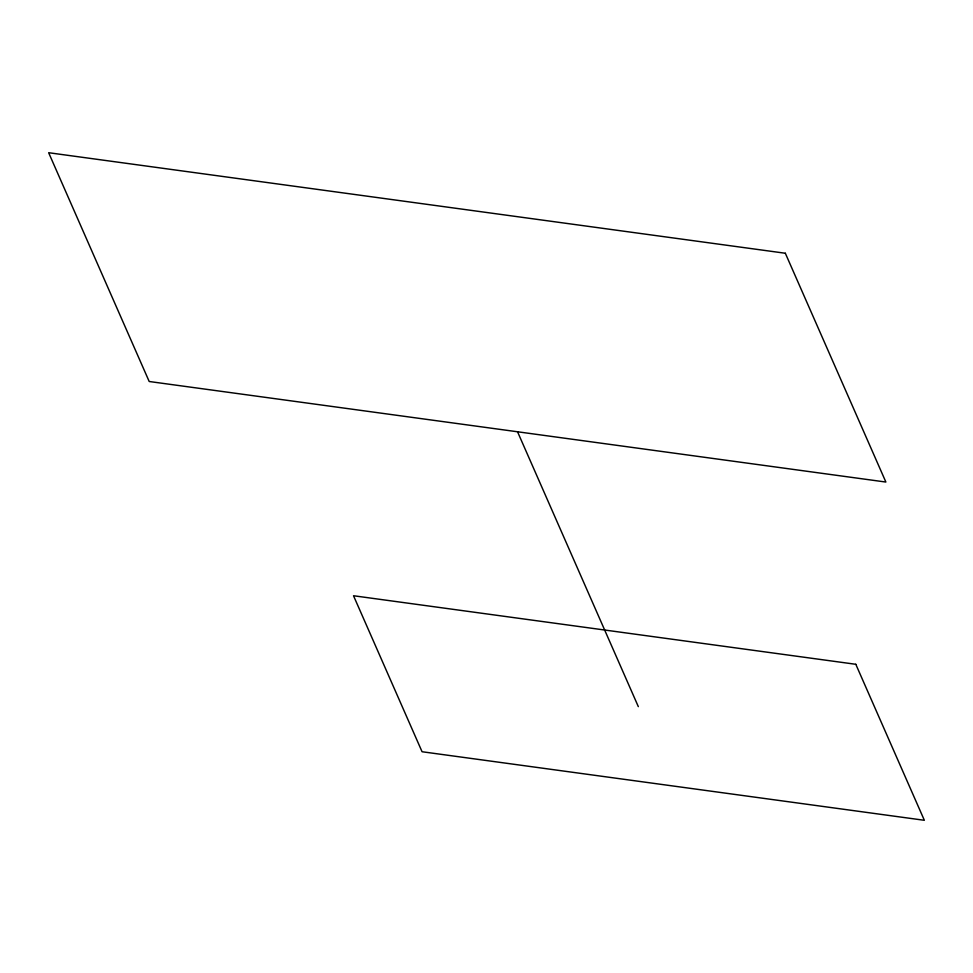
<?xml version="1.0" encoding="UTF-8"?>
<svg xmlns="http://www.w3.org/2000/svg" width="973" height="973" viewBox="0 0 973 973"><rect width="100%" height="100%" fill="white"/><g stroke="black" fill="none" stroke-linecap="round" stroke-linejoin="round"><path stroke-width="1.46" d="M517.539 431.769L638.324 706.629M785.333 253.248L48.65 152.712L149.197 381.501L885.88 482.049L785.333 253.248M855.802 664.291L353.515 595.744L422.063 751.74L924.35 820.288L855.802 664.291"/></g></svg>
